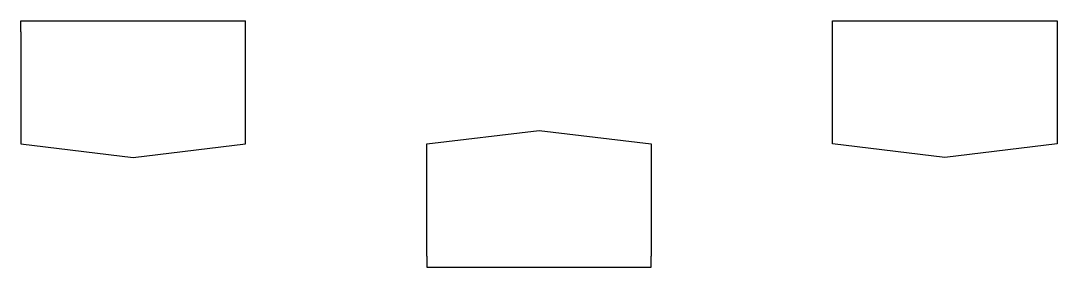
# Model space of a CAD drawing. Header units: inches. Extents: x 0.46 to 1.61, y 0.4 to 0.67.
import ezdxf

# ---------------------------------------------------------------- set-up
doc = ezdxf.new("R2010")
doc.units = ezdxf.units.IN
doc.header["$MEASUREMENT"] = 0

msp = doc.modelspace()

# ---------------------------------------------------------------- linework, layer by layer
for p, q in [((0.4593, 0.671), (0.7093, 0.671)), ((0.4593, 0.6585), (0.4593, 0.671)), ((0.7093, 0.6585), (0.7093, 0.671)), ((1.3628, 0.6585), (1.3628, 0.671)), ((1.3628, 0.671), (1.6128, 0.671)), ((1.6128, 0.671), (1.6128, 0.6585)), ((0.4593, 0.6585), (0.4593, 0.5335)), ((0.7093, 0.5335), (0.7093, 0.6585)), ((1.3628, 0.5335), (1.3628, 0.6585)), ((1.6128, 0.6585), (1.6128, 0.5335)), ((0.9111, 0.5335), (1.0361, 0.5485)), ((1.0361, 0.5485), (1.1611, 0.5335)), ((0.4593, 0.5335), (0.5843, 0.5185)), ((0.5843, 0.5185), (0.7093, 0.5335)), ((0.9111, 0.4085), (0.9111, 0.5335)), ((1.1611, 0.5335), (1.1611, 0.4085)), ((1.4878, 0.5185), (1.3628, 0.5335)), ((1.6128, 0.5335), (1.4878, 0.5185)), ((0.9111, 0.4085), (0.9111, 0.396)), ((1.1611, 0.396), (1.1611, 0.4085)), ((0.9111, 0.396), (1.1611, 0.396))]:
    msp.add_line(p, q)

doc.saveas('drawing.dxf')
